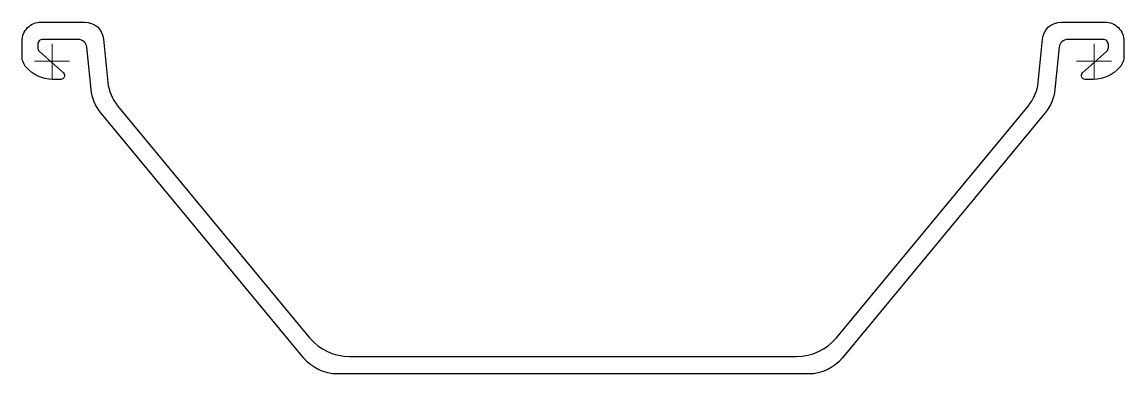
# Model space of a CAD drawing. Header units: millimetres. Extents: x 1 to 635, y 112 to 315.
import ezdxf

# ---------------------------------------------------------------- set-up
doc = ezdxf.new("R2010")
doc.units = ezdxf.units.MM
doc.layers.add('ref', color=4, linetype='Continuous', lineweight=5)

# ---------------------------------------------------------------- blocks, each defined once
blk = doc.blocks.new('PU12S-s')
blk.add_lwpolyline([(300, -170), (428.62, -170, 0.223389), (451.72, -159.13), (562.2, -25.73, 0.149092), (567.82, -12.28), (570.31, 12.59, -0.385314), (581.25, 22.5), (606.25, 22.5, -0.414214), (617.25, 11.5), (617.25, 3, -0.17875), (614.85, -3.5, -0.219232), (599.65, -10.5), (594.89, -10.5, -0.687281), (593.46, -6.79), (607.26, 5.63, 0.212557), (608.25, 7.86), (608.25, 9.5, 0.414214), (605.25, 12.5), (584.87, 12.5, 0.385314), (579.9, 8), (577.47, -16.31, -0.149092), (571.85, -29.76), (454.92, -170.95, -0.223389), (435.67, -180), (300, -180), (164.33, -180, -0.223389), (145.08, -170.95), (28.15, -29.76, -0.149092), (22.53, -16.31), (20.1, 8, 0.385314), (15.13, 12.5), (-5.25, 12.5, 0.414214), (-8.25, 9.5), (-8.25, 7.86, 0.212557), (-7.26, 5.63), (6.54, -6.79, -0.687281), (5.11, -10.5), (0.35, -10.5, -0.219232), (-14.85, -3.5, -0.17875), (-17.25, 3), (-17.25, 11.5, -0.414214), (-6.25, 22.5), (18.75, 22.5, -0.385314), (29.69, 12.59), (32.18, -12.28, 0.149092), (37.8, -25.73), (148.28, -159.13, 0.223389), (171.38, -170)], format="xyb", close=True)
at = {"layer": 'ref'}
for p, q in [((0, -10), (0, 10)), ((600, -10), (600, 10)), ((-10, 0), (10, 0)), ((610, 0), (590, 0))]:
    blk.add_line(p, q, dxfattribs=at)

msp = doc.modelspace()

# ---------------------------------------------------------------- block references
msp.add_blockref('PU12S-s', (18.05, 292.46))

doc.saveas('drawing.dxf')
